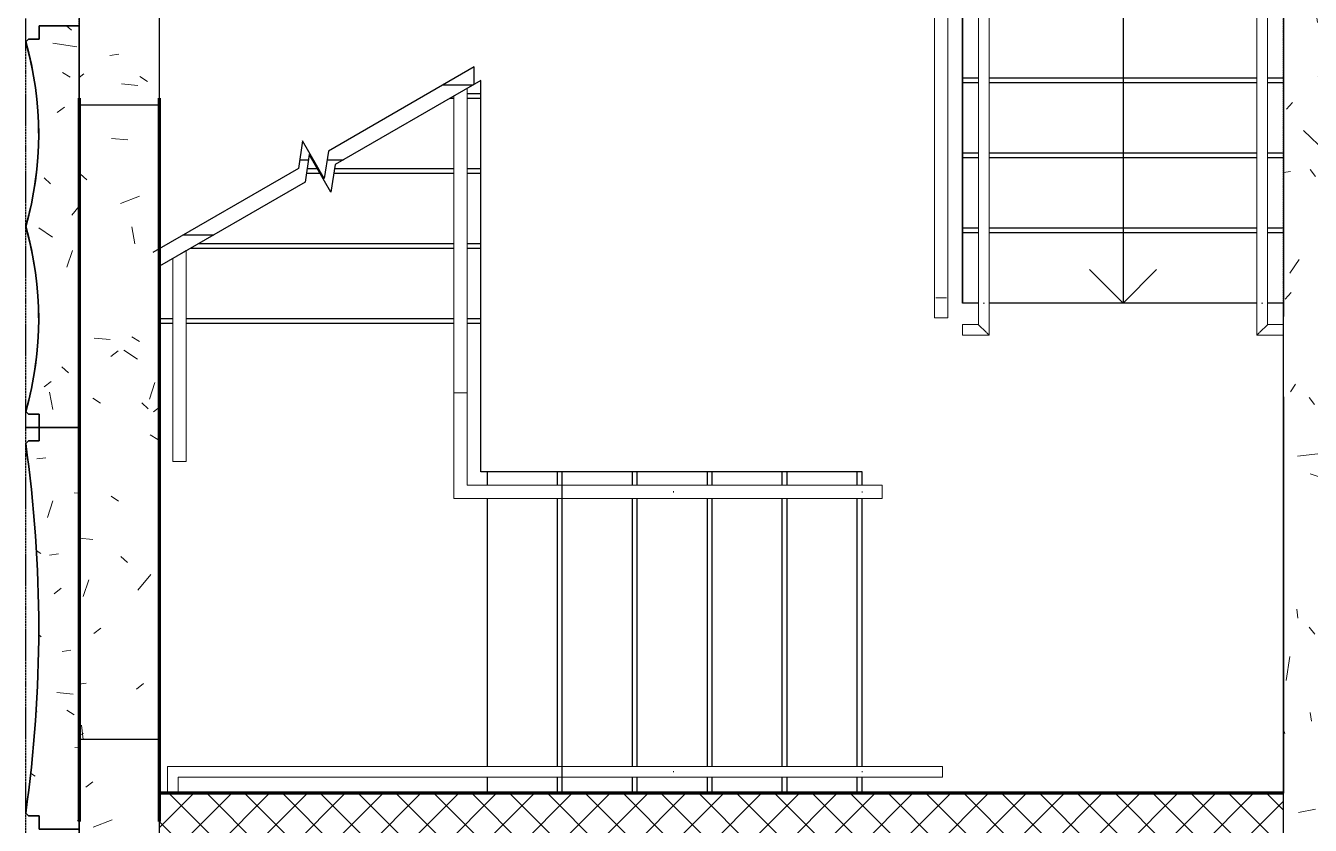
# Model space of a CAD drawing. Header units: millimetres. Extents: x -4391136 to -1798569, y -886572 to -291056.
# Drawn here: x -2673304 to -2668504, y -507069 to -504083 of the extents above; entities that cross this region are included whole.
import ezdxf

# ---------------------------------------------------------------- set-up
doc = ezdxf.new("R2010")
doc.units = ezdxf.units.MM
doc.linetypes.add('Xref-C-1-PP17-AR-2214-01-B$0$DPA_Grid _ Level 100', pattern=[10, 5.5, -1.6, 1.3, -1.6])
doc.linetypes.add('Xref-C-1-PP17-AR-2214-01-B$0$Hidden', pattern=[7.1438, 4.7625, -2.3813])
doc.layers.add('000 - 0_HIDE_OBJ_FRAMING_DEF_DIMS', color=7, linetype='Continuous', plot=False)
for name, color, linetype in [('Xref-C-1-PP17-AR-2214-01-B$0$A-COLS', 7, 'Continuous'), ('Xref-C-1-PP17-AR-2214-01-B$0$A-COLS-E', 7, 'Continuous'), ('Xref-C-1-PP17-AR-2214-01-B$0$A-DETL', 7, 'Continuous'), ('Xref-C-1-PP17-AR-2214-01-B$0$A-DETL-MBND', 7, 'Xref-C-1-PP17-AR-2214-01-B$0$Hidden'), ('Xref-C-1-PP17-AR-2214-01-B$0$A-FLOR-E', 7, 'Continuous'), ('Xref-C-1-PP17-AR-2214-01-B$0$A-FLOR-HRAL', 7, 'Continuous'), ('Xref-C-1-PP17-AR-2214-01-B$0$A-GLAZ-CURT', 7, 'Continuous'), ('Xref-C-1-PP17-AR-2214-01-B$0$A-Wall', 7, 'Continuous'), ('Xref-C-1-PP17-AR-2214-01-B$0$A-WALL-PATT', 7, 'Continuous'), ('Xref-C-1-PP17-AR-2214-01-B$0$S-BEAM', 7, 'Continuous'), ('Xref-C-1-PP17-AR-2214-01-B$0$S-STRS-ANNO', 7, 'Continuous'), ('Xref-C-1-PP17-AR-2214-01-B$0$S-STRS-E', 7, 'Continuous'), ('Xref-C-1-PP17-AR-2214-01-B$0$S-STRS-MBND', 7, 'Continuous'), ('Xref-C-1-PP17-AR-2214-01-B$0$WALL-E', 7, 'Continuous')]:
    doc.layers.add(name, color=color, linetype=linetype)

# ---------------------------------------------------------------- blocks, each defined once
blk = doc.blocks.new('Xref-C-1-PP17-AR-2214-01-B$0$Top Rail Type - Top Rail_Internal_-V99-ENTRANCE 2 - LOWER ROOF FLOOR PLAN01-flat-1')
at = {"layer": 'Xref-C-1-PP17-AR-2214-01-B$0$A-FLOR-HRAL', "color": 7, "lineweight": 9}
for p, q in [((-2738492.7, -504317), (-2738542.7, -504345.8)), ((-2738492.7, -505454.5), (-2738492.7, -504317)), ((-2738542.7, -505454.5), (-2738542.7, -504345.8)), ((-2738542.7, -505454.5), (-2738492.7, -505454.5)), ((-2738542.7, -505454.5), (-2738492.7, -505454.5)), ((-2738542.7, -505848.9), (-2738542.7, -505454.5)), ((-2738492.7, -505798.9), (-2738492.7, -505454.5)), ((-2738137.7, -505798.9), (-2738492.7, -505798.9)), ((-2737017.7, -505798.9), (-2738137.7, -505798.9)), ((-2736942.1, -505798.9), (-2737017.7, -505798.9)), ((-2736942.1, -505848.9), (-2736942.1, -505798.9)), ((-2738137.7, -505848.9), (-2738542.7, -505848.9)), ((-2737017.7, -505848.9), (-2738137.7, -505848.9)), ((-2736942.1, -505848.9), (-2737017.7, -505848.9))]:
    blk.add_line(p, q, dxfattribs=at)
blk = doc.blocks.new('Xref-C-1-PP17-AR-2214-01-B$0$Top Rail Type - Top Rail_Internal_-30607441-ENTRANCE 2 - LOWER ROOF FLOOR PLAN01-flat-1')
at = {"layer": 'Xref-C-1-PP17-AR-2214-01-B$0$A-FLOR-HRAL', "color": 7, "lineweight": 9}
for p, q in [((-2737024.9, -505798.9), (-2737768.9, -505798.9)), ((-2736942.1, -505798.9), (-2737024.9, -505798.9)), ((-2736942.1, -505799.8), (-2736942.1, -505848.1)), ((-2736942.1, -505848.1), (-2736942.1, -505799.8)), ((-2737768.9, -505848.9), (-2737024.9, -505848.9)), ((-2737722, -505826.6), (-2737722, -505821.3)), ((-2737024.9, -505848.9), (-2736942.1, -505848.9))]:
    blk.add_line(p, q, dxfattribs=at)
blk.add_lwpolyline([(-2737017.8, -505825.9), (-2737017.8, -505825.9, 0.011612), (-2737017.8, -505822)], format="xyb", dxfattribs=at)
blk = doc.blocks.new('Xref-C-1-PP17-AR-2214-01-B$0$Top Rail Type - Top Rail_Internal_-30607421-ENTRANCE 2 - LOWER ROOF FLOOR PLAN01-flat-1')
at = {"layer": 'Xref-C-1-PP17-AR-2214-01-B$0$A-FLOR-HRAL', "color": 7, "lineweight": 9}
for p, q in [((-2739542.7, -504923.2), (-2739592.7, -504952)), ((-2739592.7, -505474.5), (-2739592.7, -504952)), ((-2739542.7, -505474.5), (-2739542.7, -504923.2)), ((-2739592.7, -505710.1), (-2739592.7, -505474.5)), ((-2739542.7, -505710.1), (-2739542.7, -505474.5)), ((-2739592.7, -505710.1), (-2739542.7, -505710.1))]:
    blk.add_line(p, q, dxfattribs=at)
blk = doc.blocks.new('Xref-C-1-PP17-AR-2214-01-B$0$Railing - Railing-30607407-ENTRANCE 2 - LOWER ROOF FLOOR PLAN01-flat-1')
at = {"layer": 'Xref-C-1-PP17-AR-2214-01-B$0$A-FLOR-HRAL', "color": 7, "lineweight": 9}
blk.add_line((-2739547.7, -504926.1), (-2739587.7, -504949.2), dxfattribs=at)
blk.add_line((-2739547.7, -504926.1), (-2739587.7, -504949.2), dxfattribs=at)
blk.add_line((-2739547.7, -504926.1), (-2739587.7, -504949.2), dxfattribs=at)
blk = doc.blocks.new('Xref-C-1-PP17-AR-2214-01-B$0$Railing - Railing-30607404-ENTRANCE 2 - LOWER ROOF FLOOR PLAN01-flat-1')
at = {"layer": 'Xref-C-1-PP17-AR-2214-01-B$0$A-FLOR-HRAL', "color": 7, "lineweight": 9}
blk.add_line((-2738497.7, -504319.8), (-2738537.7, -504342.9), dxfattribs=at)
blk.add_line((-2738497.7, -504319.8), (-2738537.7, -504342.9), dxfattribs=at)
blk.add_line((-2738497.7, -504319.8), (-2738537.7, -504342.9), dxfattribs=at)
blk = doc.blocks.new('Xref-C-1-PP17-AR-2214-01-B$0$Handrail Type - Handrail_Internal_-V98-ENTRANCE 2 - LOWER ROOF FLOOR PLAN01-flat-1')
at = {"layer": 'Xref-C-1-PP17-AR-2214-01-B$0$A-FLOR-HRAL', "color": 7, "lineweight": 9}
for p, q in [((-2739612.7, -506848.9), (-2739612.7, -506948.9)), ((-2738137.7, -506848.9), (-2739612.7, -506848.9)), ((-2737017.7, -506848.9), (-2738137.7, -506848.9)), ((-2736717.7, -506848.9), (-2737017.7, -506848.9)), ((-2736717.7, -506888.9), (-2736717.7, -506848.9)), ((-2739572.7, -506888.9), (-2739572.7, -506948.9)), ((-2738137.7, -506888.9), (-2739572.7, -506888.9)), ((-2737017.7, -506888.9), (-2738137.7, -506888.9)), ((-2736717.7, -506888.9), (-2737017.7, -506888.9)), ((-2739572.7, -506948.9), (-2739612.7, -506948.9))]:
    blk.add_line(p, q, dxfattribs=at)
blk = doc.blocks.new('Xref-C-1-PP17-AR-2214-01-B$0$Handrail Type - Handrail_Internal_-30607385-ENTRANCE 2 - LOWER ROOF FLOOR PLAN01-flat-1')
at = {"layer": 'Xref-C-1-PP17-AR-2214-01-B$0$A-FLOR-HRAL', "color": 7, "lineweight": 9}
for p, q in [((-2737023.5, -506848.9), (-2737759.5, -506848.9)), ((-2737722, -506871), (-2737722, -506866.9)), ((-2736717.7, -506848.9), (-2737023.5, -506848.9)), ((-2736717.7, -506849.6), (-2736717.7, -506888.3)), ((-2736717.7, -506888.3), (-2736717.7, -506849.6)), ((-2737759.5, -506888.9), (-2737023.5, -506888.9)), ((-2737023.5, -506888.9), (-2736717.7, -506888.9))]:
    blk.add_line(p, q, dxfattribs=at)
blk.add_lwpolyline([(-2737017.8, -506867), (-2737017.8, -506867, -0.014425), (-2737017.8, -506870.9)], format="xyb", dxfattribs=at)
blk = doc.blocks.new('Xref-C-1-PP17-AR-2214-01-B$0$System Panel - DPA-AR_Facade_Solid Panel 150mm-27924946-ENTRANCE 2 - LOWER ROOF FLOOR PLAN01-flat-1')
at = {"layer": 'Xref-C-1-PP17-AR-2214-01-B$0$A-GLAZ-CURT', "color": 7}
for p, q in [((-50, 0.3), (-200, 0.3)), ((-200, -0.3), (-150, -0.3))]:
    blk.add_line(p, q, dxfattribs=at)
blk = doc.blocks.new('Xref-C-1-PP17-AR-2214-01-B$0$DPA_Curved type B - Curved Type B-31237770-ENTRANCE 2 - LOWER ROOF FLOOR PLAN01-flat-1')
at = {"layer": 'Xref-C-1-PP17-AR-2214-01-B$0$A-GLAZ-CURT', "color": 7}
for p, q in [((-150, 749.7), (-150, 700.3)), ((-150, 700.3), (-150, 749.7)), ((0, -749.7), (0, 749.7)), ((0, 749.7), (0, -749.7)), ((-200, -689.7), (-190, -699.7)), ((-190, -699.7), (-200, -689.7)), ((-190, -699.7), (-150, -699.7)), ((-150, -699.7), (-190, -699.7)), ((-150, -699.7), (-150, -749.7)), ((-150, -749.7), (-150, -699.7)), ((-150, -749.7), (0, -749.7)), ((0, -749.7), (-150, -749.7))]:
    blk.add_line(p, q, dxfattribs=at)
for centre, start, end in [((-1401.5, 345), 349.3313, 16.0091), ((-1401.5, 345), 349.3313, 16.0091), ((-1401.5, 345), 343.9778, 349.3164), ((-1401.5, 345), 343.9778, 349.3164), ((-1401.5, -345), 349.3314, 16.0222), ((-1401.5, -345), 349.3314, 16.0222), ((-1401.5, -345), 343.9909, 349.3295), ((-1401.5, -345), 343.9909, 349.3295)]:
    blk.add_arc(centre, 1250, start, end, dxfattribs=at)
blk = doc.blocks.new('Xref-C-1-PP17-AR-2214-01-B$0$Handrail Type - Handrail_Internal_-V69-ENTRANCE 2 - LOWER ROOF FLOOR PLAN01-flat-1')
at = {"layer": 'Xref-C-1-PP17-AR-2214-01-B$0$A-FLOR-HRAL', "color": 7, "lineweight": 9}
for p, q in [((-2735542.7, -498898.9), (-2735542.7, -500278.9)), ((-2735502.7, -498898.9), (-2735502.7, -500278.9)), ((-2735542.7, -500278.9), (-2735542.7, -501198.9)), ((-2735502.7, -500278.9), (-2735502.7, -501198.9)), ((-2735542.7, -501198.9), (-2735542.7, -505118.9)), ((-2735502.7, -501198.9), (-2735502.7, -505118.9)), ((-2735542.7, -505118.9), (-2735542.7, -505238.9)), ((-2735502.7, -505118.9), (-2735502.7, -505198.9)), ((-2735542.7, -505238.9), (-2735442.7, -505238.9)), ((-2735502.7, -505198.9), (-2735442.7, -505198.9)), ((-2735442.7, -505198.9), (-2735442.7, -505238.9))]:
    blk.add_line(p, q, dxfattribs=at)
blk = doc.blocks.new('Xref-C-1-PP17-AR-2214-01-B$0$Handrail Type - Handrail_Internal_-25764025-ENTRANCE 2 - LOWER ROOF FLOOR PLAN01-flat-1')
at = {"layer": 'Xref-C-1-PP17-AR-2214-01-B$0$A-FLOR-HRAL', "color": 7, "lineweight": 9}
for p, q in [((-2735542.7, -498898.9), (-2735542.7, -500284.7)), ((-2735502.7, -500284.7), (-2735502.7, -498898.9)), ((-2735542.7, -500284.7), (-2735542.7, -501204.7)), ((-2735502.7, -501204.7), (-2735502.7, -500284.7)), ((-2735542.7, -501204.7), (-2735542.7, -501489.5)), ((-2735502.7, -501489.5), (-2735502.7, -501204.7)), ((-2735542.7, -501489.5), (-2735542.7, -505124.7)), ((-2735502.7, -505124.7), (-2735502.7, -501489.5)), ((-2735542.7, -505124.7), (-2735542.7, -505238.9)), ((-2735502.7, -505198.9), (-2735502.7, -505124.7)), ((-2735542.7, -505238.9), (-2735442.7, -505238.9)), ((-2735542.1, -505238.3), (-2735532.7, -505228.9)), ((-2735532.7, -505228.9), (-2735542.1, -505238.3)), ((-2735531.7, -505227.9), (-2735503.4, -505199.6)), ((-2735503.4, -505199.6), (-2735531.7, -505227.9)), ((-2735442.7, -505198.9), (-2735502.7, -505198.9)), ((-2735442.7, -505227.9), (-2735442.7, -505199.6)), ((-2735442.7, -505199.6), (-2735442.7, -505227.9)), ((-2735442.7, -505238.3), (-2735442.7, -505228.9)), ((-2735442.7, -505228.9), (-2735442.7, -505238.3))]:
    blk.add_line(p, q, dxfattribs=at)
for points in [[(-2735524.7, -500279), (-2735524.7, -500279, -0.014432), (-2735520.8, -500279)], [(-2735524.7, -501199), (-2735524.7, -501199, -0.014425), (-2735520.8, -501199)], [(-2735520.8, -505119), (-2735520.8, -505119, 0.014509), (-2735524.7, -505119)]]:
    blk.add_lwpolyline(points, format="xyb", dxfattribs=at)
blk = doc.blocks.new('Xref-C-1-PP17-AR-2214-01-B$0$DPA_Curved type B - Curved Type B-V61-ENTRANCE 2 - LOWER ROOF FLOOR PLAN01-flat-1')
at = {"layer": 'Xref-C-1-PP17-AR-2214-01-B$0$A-GLAZ-CURT', "lineweight": 9}
h = blk.add_hatch(dxfattribs=at)
h.set_pattern_fill('ACET-2D-FP_35', angle=90, style=0, pattern_type=2)
h.set_pattern_definition([(50, (2739942.75, 504833.4), (-459.03375, 385.17505), [76.2, -838.2]), (355, (2739942.75, 504833.4), (65.28253, 746.1827), [60.96, -670.56]), (100.451, (2740003.5, 504828.1), (-693.383, -127.89768), [64.76, -712.36]), (46.184, (2739942.75, 505036.6), (-648.5725, 622.30642), [114.3, -1257.3]), (96.636, (2740033.1, 505022.6), (-1050.5343, -122.21992), [97.14, -1068.54]), (351.184, (2739942.7, 505036.6), (172.19714, 1110.27497), [91.44, -1005.84]), (21, (2740044.35, 504985.8), (-214.74339, 559.42566), [76.2, -838.2]), (326, (2740044.35, 504985.8), (418.85394, 620.9765), [60.96, -670.56]), (71.451, (2740094.9, 504951.7), (-668.45247, 224.29692), [64.76, -712.36]), (37.5, (2739942.75, 504833.4), (-158.769242, 206.912105), [33.528, -628.904, 33.528, -1320.292]), (37.5, (2739942.75, 504833.4), (-158.769242, 206.912105), [-695.96, -647.192, 33.528, -639.572]), (7.5, (2739942.75, 504833.4), (-47.303606, 359.30656), [33.528, -354.584, 33.528, -870.204]), (7.5, (2739942.75, 504833.4), (-47.303606, 359.30656), [-421.64, -613.664, 33.528, -223.012]), (327.5, (2739716.18, 504833.4), (146.191164, 229.474162), [33.528, -220.472, -1844.04]), (327.5, (2739716.18, 504833.4), (146.191164, 229.474162), [-254, 33.528, -758.952, -1051.56]), (327.5, (2739716.18, 504833.4), (146.191164, 229.474162), [-1046.48, 33.528, -1018.032]), (317.5, (2739614.6, 504833.4), (321.09789, 350.41686), [33.528, -296.672, 33.528, -1239.52]), (317.5, (2739614.6, 504833.4), (321.09789, 350.41686), [-363.728, -492.76, 33.528, -713.232])])
h.paths.add_polyline_path([(-150, -700), (-150, -750), (0, -750), (0, 750), (-150, 750), (-150, 700), (-190, 700), (-200, 690), (-173.1, 576.7), (-156.6, 454.5), (-151.4, 345), (-156.9, 228.7), (-173.1, 113.3), (-200, 0), (-173.1, -113.3), (-156.9, -228.7), (-151.4, -345), (-156.9, -461.3), (-173.1, -576.7), (-200, -690), (-190, -700)])
at = {"layer": 'Xref-C-1-PP17-AR-2214-01-B$0$A-GLAZ-CURT', "color": 7, "lineweight": 35}
for p, q in [((0, 750), (-150, 750)), ((-150, 750), (-150, 700)), ((0, -750), (0, 750)), ((-190, 700), (-200, 690)), ((-150, 700), (-190, 700)), ((-200, -690), (-190, -700)), ((-190, -700), (-150, -700)), ((-150, -700), (-150, -750)), ((-150, -750), (0, -750))]:
    blk.add_line(p, q, dxfattribs=at)
for centre in [(-1401.5, 345), (-1401.5, -345)]:
    blk.add_arc(centre, 1250, 343.9788, 16.0212, dxfattribs=at)
blk = doc.blocks.new('Xref-C-1-PP17-AR-2214-01-B$0$DPA_Curved type A - Curved Type A-31239844-ENTRANCE 2 - LOWER ROOF FLOOR PLAN01-flat-1')
at = {"layer": 'Xref-C-1-PP17-AR-2214-01-B$0$A-GLAZ-CURT', "lineweight": 9}
h = blk.add_hatch(dxfattribs=at)
h.set_pattern_fill('ACET-2D-FP_34', angle=90, style=0, pattern_type=2)
h.set_pattern_definition([(50, (2739942.75, 506333.4), (-459.03375, 385.17505), [76.2, -838.2]), (355, (2739942.75, 506333.4), (65.28253, 746.1827), [60.96, -670.56]), (100.451, (2740003.5, 506328.1), (-693.383, -127.89768), [64.76, -712.36]), (46.184, (2739942.75, 506536.6), (-648.5725, 622.30642), [114.3, -1257.3]), (96.636, (2740033.1, 506522.6), (-1050.5343, -122.21992), [97.14, -1068.54]), (351.184, (2739942.7, 506536.6), (172.19714, 1110.27497), [91.44, -1005.84]), (21, (2740044.35, 506485.8), (-214.74339, 559.42566), [76.2, -838.2]), (326, (2740044.35, 506485.8), (418.85394, 620.9765), [60.96, -670.56]), (71.451, (2740094.9, 506451.7), (-668.45247, 224.29692), [64.76, -712.36]), (37.5, (2739942.75, 506333.4), (-158.769242, 206.912105), [33.528, -628.904, 33.528, -1320.292]), (37.5, (2739942.75, 506333.4), (-158.769242, 206.912105), [-695.96, -647.192, 33.528, -639.572]), (7.5, (2739942.75, 506333.4), (-47.303606, 359.30656), [33.528, -354.584, 33.528, -870.204]), (7.5, (2739942.75, 506333.4), (-47.303606, 359.30656), [-421.64, -613.664, 33.528, -223.012]), (327.5, (2739716.18, 506333.4), (146.191164, 229.474162), [33.528, -220.472, -1844.04]), (327.5, (2739716.18, 506333.4), (146.191164, 229.474162), [-254, 33.528, -758.952, -1051.56]), (327.5, (2739716.18, 506333.4), (146.191164, 229.474162), [-1046.48, 33.528, -1018.032]), (317.5, (2739614.6, 506333.4), (321.09789, 350.41686), [33.528, -296.672, 33.528, -1239.52]), (317.5, (2739614.6, 506333.4), (321.09789, 350.41686), [-363.728, -492.76, 33.528, -713.232])])
h.paths.add_polyline_path([(-150, -728.9), (-150, -750), (0, -750), (0, 750), (-150, 750), (-150, 700), (-190, 700), (-200, 690), (-173.1, 460.8), (-156.9, 230.7), (-151.5, 0), (-156.9, -230.7), (-173.1, -460.8), (-200, -690), (-190, -700), (-150, -700)])
at = {"layer": 'Xref-C-1-PP17-AR-2214-01-B$0$A-GLAZ-CURT', "color": 7, "lineweight": 35}
for p, q in [((0, 750), (-150, 750)), ((-150, 750), (-150, 700)), ((0, -750), (0, 750)), ((-190, 700), (-200, 690)), ((-150, 700), (-190, 700)), ((-200, -690), (-190, -700)), ((-190, -700), (-150, -700)), ((-150, -700), (-150, -750)), ((-150, -750), (0, -750))]:
    blk.add_line(p, q, dxfattribs=at)
blk.add_arc((-5080.2, 0), 4928.8, 351.9525, 8.0475, dxfattribs=at)
blk = doc.blocks.new('Xref-C-1-PP17-AR-2214-01-B$0$DPA-AR_Rectangular - 300x600-29835788-ENTRANCE 2 - LOWER ROOF FLOOR PLAN01-flat-1')
at = {"layer": 'Xref-C-1-PP17-AR-2214-01-B$0$A-COLS-E', "lineweight": 9}
h = blk.add_hatch(dxfattribs=at)
h.set_pattern_fill('ACET-2D-FP_32', style=0, pattern_type=2)
h.set_pattern_definition([(50, (2739792.75, 507048.95), (-459.03375, 385.17505), [76.2, -838.2]), (355, (2739792.75, 507048.95), (65.28253, 746.1827), [60.96, -670.56]), (100.451, (2739853.5, 507043.6), (-693.383, -127.89768), [64.76, -712.36]), (46.184, (2739792.75, 507252.15), (-648.5725, 622.30642), [114.3, -1257.3]), (96.636, (2739883.1, 507238.1), (-1050.5343, -122.21992), [97.14, -1068.54]), (351.184, (2739792.7, 507252.1), (172.19714, 1110.27497), [91.44, -1005.84]), (21, (2739894.35, 507201.35), (-214.74339, 559.42566), [76.2, -838.2]), (326, (2739894.35, 507201.35), (418.85394, 620.9765), [60.96, -670.56]), (71.451, (2739944.9, 507167.26), (-668.45247, 224.29692), [64.76, -712.36]), (37.5, (2739792.75, 507048.95), (-158.769242, 206.912105), [33.528, -628.904, 33.528, -1320.292]), (37.5, (2739792.75, 507048.95), (-158.769242, 206.912105), [-695.96, -647.192, 33.528, -639.572]), (7.5, (2739792.75, 507048.95), (-47.303606, 359.30656), [33.528, -354.584, 33.528, -870.204]), (7.5, (2739792.75, 507048.95), (-47.303606, 359.30656), [-421.64, -613.664, 33.528, -223.012]), (327.5, (2739566.18, 507048.95), (146.191164, 229.474162), [33.528, -220.472, 33.528, -1810.512]), (327.5, (2739566.18, 507048.95), (146.191164, 229.474162), [-287.528, -758.952, 33.528, -1018.032]), (317.5, (2739464.6, 507048.95), (321.09789, 350.41686), [33.528, -296.672, 33.528, -1239.52]), (317.5, (2739464.6, 507048.95), (321.09789, 350.41686), [-363.728, -492.76, 33.528, -713.232])])
h.paths.add_polyline_path([(-146.1, -300), (10.5, -300), (150, -300), (150, 300), (-150, 300), (-150, -300)])
at = {"layer": 'Xref-C-1-PP17-AR-2214-01-B$0$A-COLS', "color": 7}
for p, q in [((150, 300), (-150, 300)), ((-150, 300), (-150, -300)), ((150, -300), (150, 300)), ((-150, -300), (150, -300))]:
    blk.add_line(p, q, dxfattribs=at)
blk = doc.blocks.new('Xref-C-1-PP17-AR-2214-01-B$0$Handrail Type - Handrail_Internal_-V58-ENTRANCE 2 - LOWER ROOF FLOOR PLAN01-flat-1')
at = {"layer": 'Xref-C-1-PP17-AR-2214-01-B$0$A-FLOR-HRAL', "color": 7, "lineweight": 9}
for p, q in [((-2736582.7, -498898.9), (-2736582.7, -500278.9)), ((-2736542.7, -498898.9), (-2736542.7, -500278.9)), ((-2736582.7, -500278.9), (-2736582.7, -501198.9)), ((-2736542.7, -500278.9), (-2736542.7, -501198.9)), ((-2736582.7, -501198.9), (-2736582.7, -505118.9)), ((-2736542.7, -501198.9), (-2736542.7, -505118.9)), ((-2736582.7, -505118.9), (-2736582.7, -505198.9)), ((-2736542.7, -505118.9), (-2736542.7, -505238.9)), ((-2736642.7, -505238.9), (-2736642.7, -505198.9)), ((-2736582.7, -505198.9), (-2736642.7, -505198.9)), ((-2736542.7, -505238.9), (-2736642.7, -505238.9))]:
    blk.add_line(p, q, dxfattribs=at)
blk = doc.blocks.new('Xref-C-1-PP17-AR-2214-01-B$0$Handrail Type - Handrail_Internal_-18879586-ENTRANCE 2 - LOWER ROOF FLOOR PLAN01-flat-1')
at = {"layer": 'Xref-C-1-PP17-AR-2214-01-B$0$A-FLOR-HRAL', "color": 7, "lineweight": 9}
for p, q in [((-2736582.7, -498898.9), (-2736582.7, -499709.5)), ((-2736542.7, -499709.5), (-2736542.7, -498898.9)), ((-2736582.7, -499709.5), (-2736582.7, -500284.7)), ((-2736542.7, -500284.7), (-2736542.7, -499709.5)), ((-2736582.7, -500284.7), (-2736582.7, -501204.7)), ((-2736542.7, -501204.7), (-2736542.7, -500284.7)), ((-2736582.7, -501204.7), (-2736582.7, -505124.7)), ((-2736542.7, -505124.7), (-2736542.7, -501204.7)), ((-2736582.7, -505124.7), (-2736582.7, -505198.9)), ((-2736542.7, -505238.9), (-2736542.7, -505124.7)), ((-2736582.7, -505198.9), (-2736642.7, -505198.9)), ((-2736642.7, -505199.6), (-2736642.7, -505227.9)), ((-2736642.7, -505227.9), (-2736642.7, -505199.6)), ((-2736642.7, -505228.9), (-2736642.7, -505238.3)), ((-2736642.7, -505238.3), (-2736642.7, -505228.9)), ((-2736642.7, -505238.9), (-2736542.7, -505238.9)), ((-2736582.1, -505199.6), (-2736553.8, -505227.9)), ((-2736553.8, -505227.9), (-2736582.1, -505199.6)), ((-2736552.7, -505228.9), (-2736543.4, -505238.3)), ((-2736543.4, -505238.3), (-2736552.7, -505228.9))]:
    blk.add_line(p, q, dxfattribs=at)
for points in [[(-2736564.7, -500279), (-2736564.7, -500279, -0.014432), (-2736560.8, -500279)], [(-2736560.8, -501199), (-2736560.8, -501199, 0.014497), (-2736564.7, -501199)], [(-2736560.8, -505119), (-2736560.8, -505119, 0.014509), (-2736564.7, -505119)]]:
    blk.add_lwpolyline(points, format="xyb", dxfattribs=at)
blk = doc.blocks.new('Xref-C-1-PP17-AR-2214-01-B$0$Top Rail Type - Top Rail_Internal_-V43-ENTRANCE 2 - LOWER ROOF FLOOR PLAN01-flat-1')
at = {"layer": 'Xref-C-1-PP17-AR-2214-01-B$0$A-FLOR-HRAL', "color": 7, "lineweight": 9}
for p, q in [((-2736697.7, -498923.3), (-2736747.7, -498923.3)), ((-2736747.7, -498923.3), (-2736747.7, -498998.9)), ((-2736697.7, -498923.3), (-2736697.7, -498998.9)), ((-2736747.7, -498998.9), (-2736747.7, -505098.9)), ((-2736697.7, -498998.9), (-2736697.7, -505098.9)), ((-2736747.7, -505098.9), (-2736747.7, -505174.6)), ((-2736697.7, -505098.9), (-2736697.7, -505174.6)), ((-2736697.7, -505174.6), (-2736747.7, -505174.6))]:
    blk.add_line(p, q, dxfattribs=at)
blk = doc.blocks.new('Xref-C-1-PP17-AR-2214-01-B$0$Top Rail Type - Top Rail_Internal_-18193665-ENTRANCE 2 - LOWER ROOF FLOOR PLAN01-flat-1')
at = {"layer": 'Xref-C-1-PP17-AR-2214-01-B$0$A-FLOR-HRAL', "color": 7, "lineweight": 9}
for p, q in [((-2736747.7, -498923.3), (-2736747.7, -498998.9)), ((-2736746.9, -498923.3), (-2736698.6, -498923.3)), ((-2736698.6, -498923.3), (-2736746.9, -498923.3)), ((-2736697.7, -498998.9), (-2736697.7, -498923.3)), ((-2736747.7, -498998.9), (-2736747.7, -505098.9)), ((-2736697.7, -505098.9), (-2736697.7, -498998.9)), ((-2736747.7, -505098.9), (-2736747.7, -505174.6)), ((-2736697.7, -505174.6), (-2736697.7, -505098.9)), ((-2736746.9, -505174.6), (-2736698.6, -505174.6)), ((-2736698.6, -505174.6), (-2736746.9, -505174.6))]:
    blk.add_line(p, q, dxfattribs=at)
blk = doc.blocks.new('Xref-C-1-PP17-AR-2214-01-B$0$Railing - Railing-18193662-ENTRANCE 2 - LOWER ROOF FLOOR PLAN01-flat-1')
at = {"layer": 'Xref-C-1-PP17-AR-2214-01-B$0$A-FLOR-HRAL', "color": 7, "lineweight": 9}
for p, q in [((-2736702.7, -498998.9), (-2736742.7, -498998.9)), ((-2736742.7, -498998.9), (-2736702.7, -498998.9)), ((-2736702.7, -498998.9), (-2736742.7, -498998.9)), ((-2736742.7, -498998.9), (-2736702.7, -498998.9)), ((-2736702.7, -505098.9), (-2736742.7, -505098.9)), ((-2736742.7, -505098.9), (-2736702.7, -505098.9)), ((-2736702.7, -505098.9), (-2736742.7, -505098.9)), ((-2736742.7, -505098.9), (-2736702.7, -505098.9))]:
    blk.add_line(p, q, dxfattribs=at)
blk = doc.blocks.new('Xref-C-1-PP17-AR-2214-01-B$0$DPA-AR_Rectangular - 300x500-V38-ENTRANCE 2 - LOWER ROOF FLOOR PLAN01-flat-1')
at = {"layer": 'Xref-C-1-PP17-AR-2214-01-B$0$A-COLS-E', "lineweight": 9}
h = blk.add_hatch(dxfattribs=at)
h.set_pattern_fill('ACET-2D-FP_22', style=0, pattern_type=2)
h.set_pattern_definition([(50, (2739792.75, 504128.95), (-459.03375, 385.17505), [76.2, -838.2]), (355, (2739792.75, 504128.95), (65.28253, 746.1827), [60.96, -670.56]), (100.451, (2739853.5, 504123.6), (-693.383, -127.89768), [64.76, -712.36]), (46.184, (2739792.75, 504332.15), (-648.5725, 622.30642), [114.3, -1257.3]), (96.636, (2739883.1, 504318.1), (-1050.5343, -122.21992), [97.14, -1068.54]), (351.184, (2739792.7, 504332.1), (172.19714, 1110.27497), [91.44, -1005.84]), (21, (2739894.35, 504281.35), (-214.74339, 559.42566), [76.2, -838.2]), (326, (2739894.35, 504281.35), (418.85394, 620.9765), [60.96, -670.56]), (71.451, (2739944.9, 504247.26), (-668.45247, 224.29692), [64.76, -712.36]), (37.5, (2739792.75, 504128.95), (-158.769242, 206.912105), [33.528, -628.904, 33.528, -1320.292]), (37.5, (2739792.75, 504128.95), (-158.769242, 206.912105), [-695.96, -647.192, 33.528, -639.572]), (7.5, (2739792.75, 504128.95), (-47.303606, 359.30656), [33.528, -354.584, 33.528, -870.204]), (7.5, (2739792.75, 504128.95), (-47.303606, 359.30656), [-421.64, -613.664, 33.528, -223.012]), (327.5, (2739566.18, 504128.95), (146.191164, 229.474162), [33.528, -220.472, 33.528, -1810.512]), (327.5, (2739566.18, 504128.95), (146.191164, 229.474162), [-287.528, -758.952, 33.528, -1018.032]), (317.5, (2739464.6, 504128.95), (321.09789, 350.41686), [33.528, -296.672, 33.528, -1239.52]), (317.5, (2739464.6, 504128.95), (321.09789, 350.41686), [-363.728, -492.76, 33.528, -713.232])])
h.paths.add_polyline_path([(10.5, -250), (150, -250), (150, 250), (-150, 250), (-150, -250)])
at = {"layer": 'Xref-C-1-PP17-AR-2214-01-B$0$A-COLS', "color": 7}
for p, q in [((150, 250), (-150, 250)), ((-150, 250), (-150, -250)), ((150, -250), (150, 250)), ((-150, -250), (150, -250))]:
    blk.add_line(p, q, dxfattribs=at)
blk = doc.blocks.new('Xref-C-1-PP17-AR-2214-01-B')
at = {"layer": 'Xref-C-1-PP17-AR-2214-01-B$0$A-WALL-PATT', "lineweight": 9}
h = blk.add_hatch(dxfattribs=at)
h.set_pattern_fill('ACET-2D-FP_12', angle=50, style=0, pattern_type=2)
h.set_pattern_definition([(140, (-2735242.74, -505043.7), (-385.175, -459.03), [76.2, -838.2]), (85, (-2735242.74, -505043.7), (-746.18, 65.28), [60.96, -670.56]), (190.451, (-2735237.4, -504983), (127.9, -693.38), [64.76, -712.36]), (136.184, (-2735445.95, -505043.7), (-622.3, -648.57), [114.3, -1257.3]), (186.636, (-2735431.9, -504953.3), (122.22, -1050.53), [97.14, -1068.54]), (81.184, (-2735446, -505043.7), (-1110.27, 172.2), [91.44, -1005.84]), (111, (-2735395.14, -504942.1), (-559.426, -214.74), [76.2, -838.2]), (56, (-2735395.14, -504942.1), (-620.98, 418.85), [60.96, -670.56]), (161.451, (-2735361.06, -504891.56), (-224.3, -668.45), [64.76, -712.36]), (127.5, (-2735242.74, -505043.7), (-206.912, -158.769), [33.528, -628.904, 33.528, -1320.292]), (127.5, (-2735242.74, -505043.7), (-206.912, -158.769), [-695.96, -647.192, 33.528, -639.572]), (97.5, (-2735242.74, -505043.7), (-359.307, -47.304), [33.53, -354.584, 33.53, -870.204]), (97.5, (-2735242.74, -505043.7), (-359.307, -47.304), [-421.64, -613.664, 33.53, -223.01]), (57.5, (-2735242.74, -505270.26), (-229.474, 146.191), [33.53, -220.47, 33.53, -1810.51]), (57.5, (-2735242.74, -505270.26), (-229.474, 146.191), [-287.53, -758.95, 33.53, -1018.03]), (47.5, (-2735242.74, -505371.86), (-350.417, 321.1), [33.53, -296.67, 33.53, -1239.52]), (47.5, (-2735242.74, -505371.86), (-350.417, 321.1), [-363.73, -492.76, 33.53, -713.23])])
h.paths.add_polyline_path([(-2735442.7, -509598.9), (-2735242.7, -509598.9), (-2735242.7, -500488.4), (-2735442.7, -500488.4)])
h = blk.add_hatch(dxfattribs=at)
h.set_pattern_fill('ACET-2D-FP_25', style=0, pattern_type=2)
h.set_pattern_definition([(45, (0, 0), (-70.710678, 70.710678), []), (135, (0, 0), (-70.710678, -70.710678), [])])
h.paths.add_polyline_path([(-2739642.7, -506948.9), (-2739642.7, -507148.9), (-2735442.7, -507148.9), (-2735442.7, -506948.9)])
at = {"layer": 'Xref-C-1-PP17-AR-2214-01-B$0$S-BEAM', "lineweight": 9}
h = blk.add_hatch(dxfattribs=at)
h.set_pattern_fill('ACET-2D-FP_33', style=0, pattern_type=2)
h.set_pattern_definition([(50, (0, 0), (-459.03375, 385.17505), [76.2, -838.2]), (355, (0, 0), (65.28253, 746.1827), [60.96, -670.56]), (100.451, (60.7, -5.3), (-693.383, -127.89768), [64.76, -712.36]), (46.184, (0, 203.2), (-648.5725, 622.30642), [114.3, -1257.3]), (96.636, (90.4, 189.2), (-1050.5343, -122.21992), [97.14, -1068.54]), (351.184, (0, 203.2), (172.19714, 1110.27497), [91.44, -1005.84]), (21, (101.6, 152.4), (-214.74339, 559.42566), [76.2, -838.2]), (326, (101.6, 152.4), (418.85394, 620.9765), [60.96, -670.56]), (71.451, (152.14, 118.3), (-668.45247, 224.29692), [64.76, -712.36]), (37.5, (0, 0), (-158.769242, 206.912105), [33.528, -628.904, 33.528, -647.192, -673.1]), (37.5, (0, 0), (-158.769242, 206.912105), [-1343.152, 33.528, -639.572]), (7.5, (0, 0), (-47.303606, 359.30656), [33.528, -354.584, 33.528, -613.664, -256.54]), (7.5, (0, 0), (-47.303606, 359.30656), [-1035.304, 33.528, -223.012]), (327.5, (-226.57, 0), (146.191164, 229.474162), [33.528, -220.472, 33.528, -758.952, -1051.56]), (327.5, (-226.57, 0), (146.191164, 229.474162), [-1046.48, 33.528, -1018.032]), (317.5, (-328.17, 0), (321.09789, 350.41686), [33.528, -296.672, 33.528, -492.76, -746.76]), (317.5, (-328.17, 0), (321.09789, 350.41686), [-856.488, 33.528, -713.232])])
h.paths.add_polyline_path([(-2739642.7, -506748.9), (-2739642.7, -507054.1), (-2739642.7, -507054.1), (-2739642.7, -504378.9), (-2739942.7, -504378.9), (-2739942.7, -506748.9)])
at = {"layer": '000 - 0_HIDE_OBJ_FRAMING_DEF_DIMS', "color": 7, "linetype": 'Xref-C-1-PP17-AR-2214-01-B$0$DPA_Grid _ Level 100'}
blk.add_line((-2740142.7, -526124.6), (-2740142.7, -489632.9), dxfattribs=at)
at = {"layer": 'Xref-C-1-PP17-AR-2214-01-B$0$A-DETL', "color": 7, "lineweight": 9}
blk.add_line((-2736042.7, -499008.4), (-2736042.7, -505108.4), dxfattribs=at)
at = {"layer": 'Xref-C-1-PP17-AR-2214-01-B$0$A-DETL-MBND', "color": 7}
for p, q in [((-2739942.7, -510083.9), (-2739942.7, -495678.9)), ((-2735442.7, -505168.9), (-2735442.7, -498898.9))]:
    blk.add_line(p, q, dxfattribs=at)
at = {"layer": 'Xref-C-1-PP17-AR-2214-01-B$0$A-FLOR-E', "color": 7}
for p, q in [((-2736642.7, -505118.9), (-2736642.7, -498898.9)), ((-2736582.7, -505118.9), (-2736642.7, -505118.9)), ((-2735542.7, -505118.9), (-2736542.7, -505118.9)), ((-2735442.7, -505118.9), (-2735502.7, -505118.9)), ((-2735442.7, -506948.9), (-2735442.7, -505118.9)), ((-2739642.7, -506948.9), (-2735442.7, -506948.9))]:
    blk.add_line(p, q, dxfattribs=at)
at = {"layer": 'Xref-C-1-PP17-AR-2214-01-B$0$A-Wall', "color": 7, "lineweight": 70}
blk.add_line((-2735442.7, -506948.9), (-2739642.7, -506948.9), dxfattribs=at)
at = {"layer": 'Xref-C-1-PP17-AR-2214-01-B$0$A-Wall', "color": 7, "lineweight": 9}
blk.add_line((-2735442.7, -507148.9), (-2735442.7, -506948.9), dxfattribs=at)
at = {"layer": 'Xref-C-1-PP17-AR-2214-01-B$0$S-BEAM', "color": 7}
for p, q in [((-2736642.7, -505118.9), (-2736642.7, -498898.9)), ((-2735442.7, -505469.4), (-2735442.7, -506948.9)), ((-2736992.7, -506948.9), (-2739542.7, -506948.9)), ((-2735442.7, -506948.9), (-2736642.7, -506948.9))]:
    blk.add_line(p, q, dxfattribs=at)
at = {"layer": 'Xref-C-1-PP17-AR-2214-01-B$0$S-BEAM', "color": 7, "lineweight": 70}
for p, q in [((-2739942.7, -504354.1), (-2739942.7, -507054.1)), ((-2739642.7, -507054.1), (-2739642.7, -504354.1))]:
    blk.add_line(p, q, dxfattribs=at)
at = {"layer": 'Xref-C-1-PP17-AR-2214-01-B$0$S-STRS-ANNO', "color": 7}
for p, q in [((-2736042.7, -498898.9), (-2736042.7, -505118.9)), ((-2736042.7, -505118.9), (-2736167.7, -504993.9)), ((-2736042.7, -505118.9), (-2735917.7, -504993.9))]:
    blk.add_line(p, q, dxfattribs=at)
at = {"layer": 'Xref-C-1-PP17-AR-2214-01-B$0$S-STRS-E', "color": 7}
for p, q in [((-2736642.7, -498898.9), (-2736642.7, -505118.9)), ((-2735442.7, -498898.9), (-2735442.7, -505168.9)), ((-2738467.7, -504302.5), (-2738467.7, -504237.5)), ((-2736582.7, -504278.9), (-2736642.7, -504278.9)), ((-2735542.7, -504278.9), (-2736542.7, -504278.9)), ((-2735442.7, -504278.9), (-2735502.7, -504278.9)), ((-2738582.8, -504303.9), (-2738470.2, -504303.9)), ((-2738582.8, -504303.9), (-2738470.2, -504303.9)), ((-2738442.7, -505748.9), (-2738442.7, -504288.1)), ((-2736582.7, -504296.9), (-2736642.7, -504296.9)), ((-2735542.7, -504296.9), (-2736542.7, -504296.9)), ((-2735442.7, -504296.9), (-2735502.7, -504296.9)), ((-2738557.8, -504354.5), (-2738542.7, -504354.5)), ((-2738492.7, -504336.5), (-2738442.7, -504336.5)), ((-2738492.7, -504354.5), (-2738442.7, -504354.5)), ((-2736582.7, -504558.9), (-2736642.7, -504558.9)), ((-2735542.7, -504558.9), (-2736542.7, -504558.9)), ((-2735442.7, -504558.9), (-2735502.7, -504558.9)), ((-2739119.1, -504583.9), (-2739086.4, -504583.9)), ((-2739119.1, -504583.9), (-2739086.4, -504583.9)), ((-2739091.3, -504616.5), (-2739053.1, -504616.5)), ((-2739071.9, -504583.9), (-2739067.7, -504583.9)), ((-2739071.9, -504583.9), (-2739067.7, -504583.9)), ((-2739016.4, -504583.9), (-2738955.2, -504583.9)), ((-2739016.4, -504583.9), (-2738955.2, -504583.9)), ((-2738988.7, -504616.5), (-2738542.7, -504616.5)), ((-2738492.7, -504616.5), (-2738442.7, -504616.5)), ((-2736582.7, -504576.9), (-2736642.7, -504576.9)), ((-2735542.7, -504576.9), (-2736542.7, -504576.9)), ((-2735442.7, -504576.9), (-2735502.7, -504576.9)), ((-2739094.1, -504634.5), (-2739042.7, -504634.5)), ((-2738991.4, -504634.5), (-2738542.7, -504634.5)), ((-2738492.7, -504634.5), (-2738442.7, -504634.5)), ((-2736582.7, -504838.9), (-2736642.7, -504838.9)), ((-2736582.7, -504856.9), (-2736642.7, -504856.9)), ((-2735542.7, -504838.9), (-2736542.7, -504838.9)), ((-2735542.7, -504856.9), (-2736542.7, -504856.9)), ((-2735442.7, -504838.9), (-2735502.7, -504838.9)), ((-2735442.7, -504856.9), (-2735502.7, -504856.9)), ((-2739552.7, -504863.9), (-2739440.2, -504863.9)), ((-2739552.7, -504863.9), (-2739440.2, -504863.9)), ((-2739496.5, -504896.5), (-2738542.7, -504896.5)), ((-2738492.7, -504896.5), (-2738442.7, -504896.5)), ((-2739527.7, -504914.5), (-2738542.7, -504914.5)), ((-2738492.7, -504914.5), (-2738442.7, -504914.5)), ((-2739642.7, -504980.9), (-2739642.7, -506948.9)), ((-2736582.7, -505118.9), (-2736642.7, -505118.9)), ((-2735542.7, -505118.9), (-2736542.7, -505118.9)), ((-2735442.7, -505118.9), (-2735502.7, -505118.9)), ((-2739642.7, -505176.5), (-2739592.7, -505176.5)), ((-2739542.7, -505176.5), (-2738542.7, -505176.5)), ((-2738492.7, -505176.5), (-2738442.7, -505176.5)), ((-2739642.7, -505194.5), (-2739592.7, -505194.5)), ((-2739542.7, -505194.5), (-2738542.7, -505194.5)), ((-2738492.7, -505194.5), (-2738442.7, -505194.5)), ((-2737017.7, -505748.9), (-2738442.7, -505748.9)), ((-2738417.7, -505798.9), (-2738417.7, -505748.9)), ((-2738155.7, -505798.9), (-2738155.7, -505748.9)), ((-2738137.7, -506948.9), (-2738137.7, -505748.9)), ((-2737875.7, -505798.9), (-2737875.7, -505748.9)), ((-2737857.7, -505798.9), (-2737857.7, -505748.9)), ((-2737595.7, -505798.9), (-2737595.7, -505748.9)), ((-2737577.7, -505798.9), (-2737577.7, -505748.9)), ((-2737315.7, -505798.9), (-2737315.7, -505748.9)), ((-2737297.7, -505798.9), (-2737297.7, -505748.9)), ((-2737035.7, -505798.9), (-2737035.7, -505748.9)), ((-2737017.7, -505798.9), (-2737017.7, -505748.9)), ((-2738417.7, -506848.9), (-2738417.7, -505848.9)), ((-2738155.7, -506848.9), (-2738155.7, -505848.9)), ((-2737875.7, -506848.9), (-2737875.7, -505848.9)), ((-2737857.7, -506848.9), (-2737857.7, -505848.9)), ((-2737595.7, -506848.9), (-2737595.7, -505848.9)), ((-2737577.7, -506848.9), (-2737577.7, -505848.9)), ((-2737315.7, -506848.9), (-2737315.7, -505848.9)), ((-2737297.7, -506848.9), (-2737297.7, -505848.9)), ((-2737035.7, -506848.9), (-2737035.7, -505848.9)), ((-2737017.7, -506848.9), (-2737017.7, -505848.9)), ((-2738417.7, -506948.9), (-2738417.7, -506888.9)), ((-2738155.7, -506948.9), (-2738155.7, -506888.9)), ((-2737875.7, -506948.9), (-2737875.7, -506888.9)), ((-2737857.7, -506948.9), (-2737857.7, -506888.9)), ((-2737595.7, -506948.9), (-2737595.7, -506888.9)), ((-2737577.7, -506948.9), (-2737577.7, -506888.9)), ((-2737315.7, -506948.9), (-2737315.7, -506888.9)), ((-2737297.7, -506948.9), (-2737297.7, -506888.9)), ((-2737035.7, -506948.9), (-2737035.7, -506888.9)), ((-2737017.7, -506948.9), (-2737017.7, -506888.9)), ((-2739642.7, -506948.9), (-2737017.7, -506948.9))]:
    blk.add_line(p, q, dxfattribs=at)
at = {"layer": 'Xref-C-1-PP17-AR-2214-01-B$0$S-STRS-MBND', "color": 7}
for p, q in [((-2738467.7, -504237.5), (-2739011.4, -504551.4)), ((-2738442.7, -504288.1), (-2738986.5, -504602)), ((-2739108.4, -504513.6), (-2739124, -504616.4)), ((-2739027.1, -504654.3), (-2739108.4, -504513.6)), ((-2739083.4, -504564.1), (-2739099, -504667)), ((-2739002.1, -504704.9), (-2739083.4, -504564.1)), ((-2739011.4, -504551.4), (-2739027.1, -504654.3)), ((-2739124, -504616.4), (-2739667.7, -504930.4)), ((-2738986.5, -504602), (-2739002.1, -504704.9)), ((-2739099, -504667), (-2739642.7, -504980.9))]:
    blk.add_line(p, q, dxfattribs=at)
at = {"layer": 'Xref-C-1-PP17-AR-2214-01-B$0$WALL-E', "color": 7}
for p, q in [((-2736642.7, -498898.9), (-2736642.7, -504329.4)), ((-2739642.7, -506948.9), (-2735442.7, -506948.9)), ((-2735442.7, -507148.9), (-2735442.7, -506948.9))]:
    blk.add_line(p, q, dxfattribs=at)
at = {"color": 7}
for name, p in [('Xref-C-1-PP17-AR-2214-01-B$0$Handrail Type - Handrail_Internal_-V58-ENTRANCE 2 - LOWER ROOF FLOOR PLAN01-flat-1', (0, 0)), ('Xref-C-1-PP17-AR-2214-01-B$0$Handrail Type - Handrail_Internal_-18879586-ENTRANCE 2 - LOWER ROOF FLOOR PLAN01-flat-1', (0, 0)), ('Xref-C-1-PP17-AR-2214-01-B$0$Handrail Type - Handrail_Internal_-V69-ENTRANCE 2 - LOWER ROOF FLOOR PLAN01-flat-1', (0, 0)), ('Xref-C-1-PP17-AR-2214-01-B$0$Handrail Type - Handrail_Internal_-25764025-ENTRANCE 2 - LOWER ROOF FLOOR PLAN01-flat-1', (0, 0)), ('Xref-C-1-PP17-AR-2214-01-B$0$Top Rail Type - Top Rail_Internal_-V43-ENTRANCE 2 - LOWER ROOF FLOOR PLAN01-flat-1', (0, 0)), ('Xref-C-1-PP17-AR-2214-01-B$0$Top Rail Type - Top Rail_Internal_-18193665-ENTRANCE 2 - LOWER ROOF FLOOR PLAN01-flat-1', (0, 0)), ('Xref-C-1-PP17-AR-2214-01-B$0$Railing - Railing-18193662-ENTRANCE 2 - LOWER ROOF FLOOR PLAN01-flat-1', (0, 0)), ('Xref-C-1-PP17-AR-2214-01-B$0$DPA-AR_Rectangular - 300x500-V38-ENTRANCE 2 - LOWER ROOF FLOOR PLAN01-flat-1', (-2739792.7, -504128.9)), ('Xref-C-1-PP17-AR-2214-01-B$0$DPA_Curved type B - Curved Type B-31237770-ENTRANCE 2 - LOWER ROOF FLOOR PLAN01-flat-1', (-2739942.7, -504833.7)), ('Xref-C-1-PP17-AR-2214-01-B$0$DPA_Curved type B - Curved Type B-V61-ENTRANCE 2 - LOWER ROOF FLOOR PLAN01-flat-1', (-2739942.7, -504833.4)), ('Xref-C-1-PP17-AR-2214-01-B$0$Top Rail Type - Top Rail_Internal_-V99-ENTRANCE 2 - LOWER ROOF FLOOR PLAN01-flat-1', (0, 0)), ('Xref-C-1-PP17-AR-2214-01-B$0$Railing - Railing-30607404-ENTRANCE 2 - LOWER ROOF FLOOR PLAN01-flat-1', (0, 0)), ('Xref-C-1-PP17-AR-2214-01-B$0$Top Rail Type - Top Rail_Internal_-30607421-ENTRANCE 2 - LOWER ROOF FLOOR PLAN01-flat-1', (0, 0)), ('Xref-C-1-PP17-AR-2214-01-B$0$Railing - Railing-30607407-ENTRANCE 2 - LOWER ROOF FLOOR PLAN01-flat-1', (0, 0)), ('Xref-C-1-PP17-AR-2214-01-B$0$System Panel - DPA-AR_Facade_Solid Panel 150mm-27924946-ENTRANCE 2 - LOWER ROOF FLOOR PLAN01-flat-1', (-2739942.7, -505583.7)), ('Xref-C-1-PP17-AR-2214-01-B$0$DPA_Curved type A - Curved Type A-31239844-ENTRANCE 2 - LOWER ROOF FLOOR PLAN01-flat-1', (-2739942.7, -506333.4)), ('Xref-C-1-PP17-AR-2214-01-B$0$Top Rail Type - Top Rail_Internal_-30607441-ENTRANCE 2 - LOWER ROOF FLOOR PLAN01-flat-1', (0, 0)), ('Xref-C-1-PP17-AR-2214-01-B$0$DPA-AR_Rectangular - 300x600-29835788-ENTRANCE 2 - LOWER ROOF FLOOR PLAN01-flat-1', (-2739792.7, -507048.9)), ('Xref-C-1-PP17-AR-2214-01-B$0$Handrail Type - Handrail_Internal_-V98-ENTRANCE 2 - LOWER ROOF FLOOR PLAN01-flat-1', (0, 0)), ('Xref-C-1-PP17-AR-2214-01-B$0$Handrail Type - Handrail_Internal_-30607385-ENTRANCE 2 - LOWER ROOF FLOOR PLAN01-flat-1', (0, 0))]:
    blk.add_blockref(name, p, dxfattribs=at)

msp = doc.modelspace()

# ---------------------------------------------------------------- block references
at = {"color": 7}
msp.add_blockref('Xref-C-1-PP17-AR-2214-01-B', (66839, 0), dxfattribs=at)

doc.saveas('drawing.dxf')
